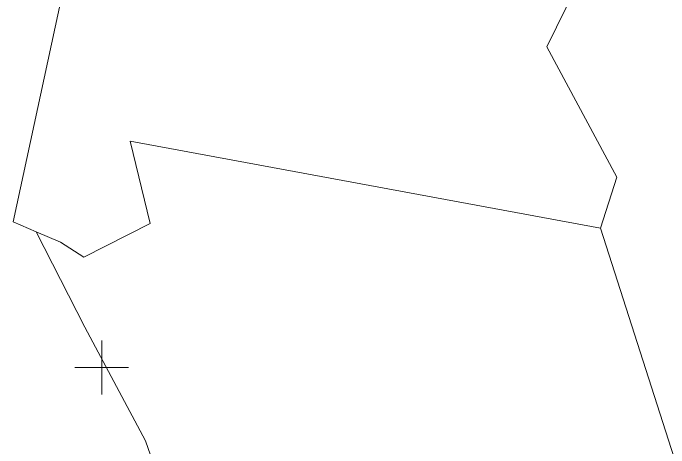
# Model space of a CAD drawing. Header units: metres. Extents: x 538779 to 540237, y 1852578 to 1854294.
# Drawn here: x 538980.3 to 539126.4, y 1852982.1 to 1853079 of the extents above; entities that cross this region are included whole.
import ezdxf

# ---------------------------------------------------------------- set-up
doc = ezdxf.new("R2010")
doc.units = ezdxf.units.M
doc.header["$LTSCALE"] = 1.4
for name, color, linetype, lineweight in [('10', 7, 'Continuous', 13), ('31', 7, 'Continuous', 13), ('60', 7, 'Continuous', 13)]:
    doc.layers.add(name, color=color, linetype=linetype, lineweight=lineweight)

msp = doc.modelspace()

# ---------------------------------------------------------------- linework, layer by layer
at = {"layer": '10'}
for points in [[(539111.15, 1853031.04), (539114.76, 1853042.43), (539099.17, 1853071.46), (539112.18, 1853098.03)], [(538990.81, 1853027.95), (538996.06, 1853024.56), (539010.84, 1853032.08), (539006.37, 1853050.44), (539111.15, 1853031.04)], [(539018.99, 1852808.06), (539171.06, 1852844.11), (539111.15, 1853031.04)]]:
    msp.add_lwpolyline(points, dxfattribs=at)
at = {"layer": '31'}
msp.add_line((538990.81, 1853027.95), (538985.37, 1853030.27), dxfattribs=at)
for points in [[(538985.37, 1853030.27), (538980.27, 1853032.44), (538991.85, 1853086.23), (538993.35, 1853093.2), (538995.75, 1853104.36), (539000, 1853108.83)], [(539018.99, 1852808.06), (539020.14, 1852824.48), (539028.37, 1852846.27), (539032.76, 1852862.92), (539032.19, 1852877.2), (539026.68, 1852890.27), (539017.73, 1852908.42), (539014.55, 1852928.53), (539016.07, 1852946.3), (539017.31, 1852961.96), (539009.78, 1852983.66), (538996.24, 1853008.99), (538985.37, 1853030.27)]]:
    msp.add_lwpolyline(points, dxfattribs=at)
at = {"layer": '60'}
for p, q in [((539000, 1852994), (539000, 1853006)), ((538994, 1853000), (539006, 1853000))]:
    msp.add_line(p, q, dxfattribs=at)

doc.saveas('drawing.dxf')
